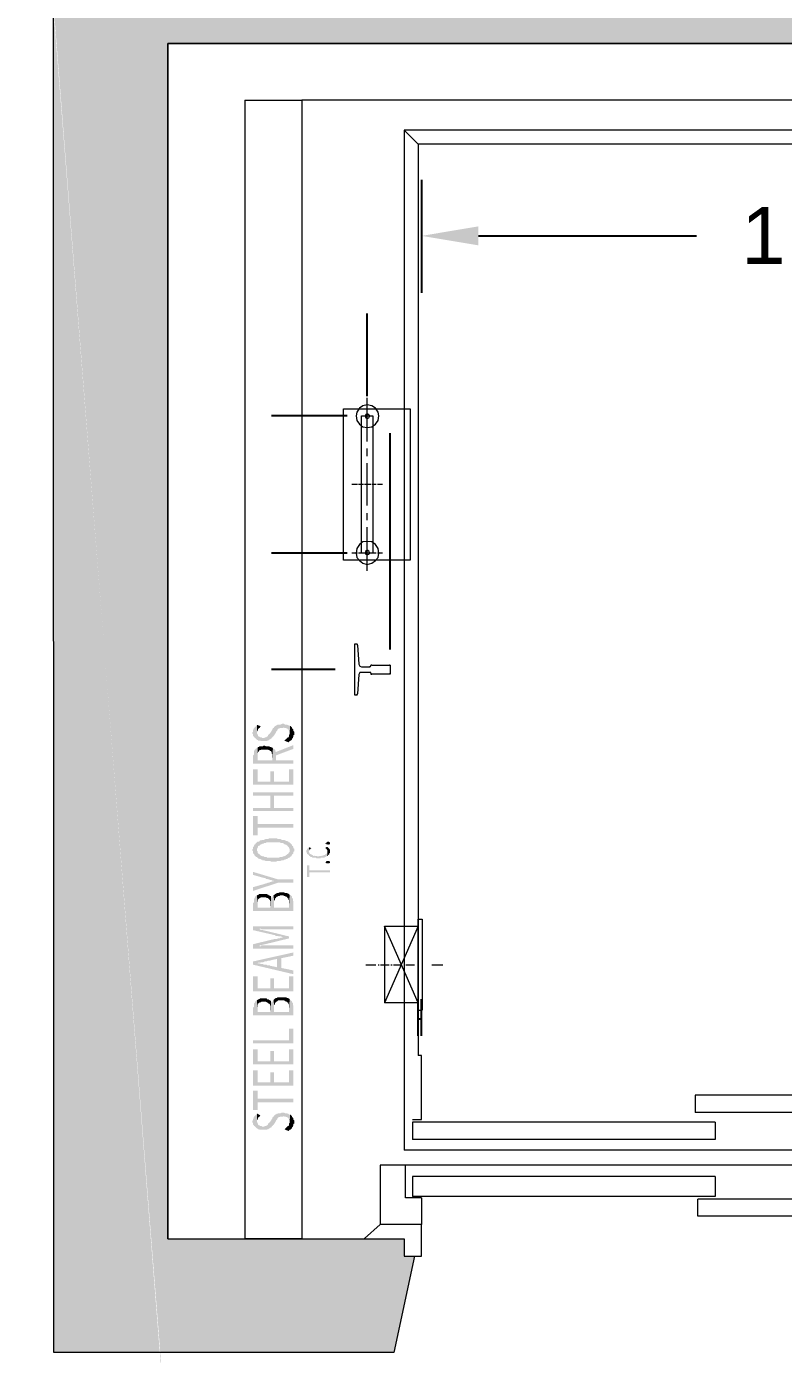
# Model space of a CAD drawing. Header units: metres. Extents: x -598 to 357, y -242 to 574.
# Drawn here: x -295.537 to -294.208, y 293.725 to 296.058 of the extents above; entities that cross this region are included whole.
import ezdxf

# ---------------------------------------------------------------- set-up
doc = ezdxf.new("R2010")
doc.units = ezdxf.units.M
doc.header["$PDMODE"] = 3
doc.layers.add('Muro Mamspoteria', color=5, linetype='Continuous', lineweight=9)
doc.layers.add('xref_Nivel TIPICO$0$H-hatch mamposteria', color=8, linetype='Continuous')
doc.layers.add('ZXREF_ELEVADORES$0$E-Elevador', color=1, linetype='Continuous')
doc.styles.add('ZXREF_ELEVADORES$0$Standard', font='arial.ttf')
doc.dimstyles.new('ZXREF_ELEVADORES$0$Standard', dxfattribs={"dimtxt": 0.1, "dimasz": 0.1, "dimexe": 0.1, "dimexo": 0.0625, "dimgap": 0.09, "dimtad": 0, "dimtih": 1, "dimtoh": 1, "dimdec": 4, "dimzin": 0, "dimdsep": 46, "dimtxsty": 'ZXREF_ELEVADORES$0$Standard', "dimcen": 0.09, "dimclrd": 1, "dimclre": 1, "dimclrt": 1, "dimadec": 0, "dimazin": 0, "dimtfac": 1, "dimtdec": 4, "dimtofl": 0, "dimtmove": 0, "dimatfit": 3, "dimfxl": 1, "dimtolj": 1, "dimtzin": 0, "dimarcsym": 0})

# ---------------------------------------------------------------- blocks, each defined once
blk = doc.blocks.new('*D248')
at = {"layer": 'Defpoints', "color": 0, "transparency": 16777216}
for p in [(-182.3902, 289.0905), (-180.9949, 289.0905), (-182.3902, 288.9296)]:
    blk.add_point(p, dxfattribs=at)
at = {"layer": 'ZXREF_ELEVADORES$0$E-Elevador', "color": 1, "lineweight": -2, "transparency": 16777216}
for p, q in [((-182.3902, 289.028), (-182.3902, 288.8296)), ((-180.9949, 289.028), (-180.9949, 288.8296)), ((-182.2902, 288.9296), (-181.9075, 288.9296)), ((-181.0949, 288.9296), (-181.4775, 288.9296))]:
    blk.add_line(p, q, dxfattribs=at)
at = {"layer": 'ZXREF_ELEVADORES$0$E-Elevador', "color": 1, "transparency": 16777216}
for points in [[(-182.2902, 288.9463), (-182.2902, 288.913), (-182.3902, 288.9296)], [(-181.0949, 288.9463), (-181.0949, 288.913), (-180.9949, 288.9296)]]:
    blk.add_solid(points, dxfattribs=at)
at = {"layer": 'ZXREF_ELEVADORES$0$E-Elevador', "color": 1, "transparency": 16777216, "insert": (-181.6925, 288.9296), "char_height": 0.1, "attachment_point": 5, "style": 'ZXREF_ELEVADORES$0$Standard'}
blk.add_mtext('\\A1;1.40', dxfattribs=at)
blk = doc.blocks.new('ELEVADOR 01')
at = {"layer": 'ZXREF_ELEVADORES$0$E-Elevador'}
for points in [[(-182.68725, 288.05644), (-182.68725, 288.05513), (-182.68593, 288.05425), (-182.68593, 288.05205), (-182.68593, 288.05073), (-182.68461, 288.04985), (-182.68461, 288.04853), (-182.68373, 288.04853), (-182.68241, 288.04721), (-182.68153, 288.04634), (-182.68021, 288.04502), (-182.67934, 288.04414), (-182.67802, 288.04414), (-182.67714, 288.04282), (-182.67582, 288.04282), (-182.67362, 288.04282), (-182.67142, 288.04194), (-182.67011, 288.04194), (-182.66791, 288.04194), (-182.66703, 288.04194), (-182.66439, 288.04194), (-182.6622, 288.04194), (-182.66132, 288.04282), (-182.66, 288.04282), (-182.65912, 288.04282), (-182.6578, 288.04414), (-182.65648, 288.04502), (-182.65429, 288.04634), (-182.65341, 288.04721), (-182.65341, 288.04765), (-182.65209, 288.04853), (-182.65121, 288.04985), (-182.64989, 288.05073), (-182.6455, 288.05732), (-182.6455, 288.05864), (-182.64418, 288.05996), (-182.6433, 288.06084), (-182.6433, 288.06216), (-182.64198, 288.06304), (-182.6411, 288.06435), (-182.6389, 288.06435), (-182.6389, 288.06523), (-182.63759, 288.06523), (-182.63539, 288.06523), (-182.63319, 288.06523), (-182.63319, 288.06567), (-182.63099, 288.06523), (-182.62968, 288.06523), (-182.62748, 288.06435), (-182.62616, 288.06435), (-182.62528, 288.06304), (-182.62396, 288.06216), (-182.62308, 288.06084), (-182.62308, 288.05996), (-182.62177, 288.05864), (-182.62177, 288.05732), (-182.62177, 288.05644), (-182.62089, 288.06875), (-182.62308, 288.06875), (-182.62396, 288.07007), (-182.62528, 288.07007), (-182.62616, 288.07095), (-182.62836, 288.07095), (-182.62968, 288.07095), (-182.63187, 288.07226), (-182.63407, 288.07226), (-182.63539, 288.07226), (-182.63759, 288.07095), (-182.63978, 288.07095), (-182.6411, 288.07095), (-182.6433, 288.07095), (-182.6433, 288.07007), (-182.64418, 288.07007), (-182.64638, 288.06875), (-182.64769, 288.06787), (-182.64901, 288.06655), (-182.64989, 288.06523), (-182.65121, 288.06435), (-182.65209, 288.06304), (-182.65209, 288.06216), (-182.65648, 288.05513), (-182.65692, 288.05556), (-182.6578, 288.05425), (-182.65912, 288.05293), (-182.66, 288.05205), (-182.66, 288.05073), (-182.66132, 288.04985), (-182.66351, 288.04853), (-182.66439, 288.04853), (-182.66703, 288.04721), (-182.66923, 288.04721), (-182.67011, 288.04721), (-182.67142, 288.04853), (-182.67362, 288.04853), (-182.6745, 288.04985), (-182.67582, 288.04985), (-182.67714, 288.05073), (-182.67714, 288.05205), (-182.67802, 288.05293), (-182.67802, 288.05425), (-182.67934, 288.05513), (-182.67934, 288.05644), (-182.67934, 288.07007), (-182.68021, 288.06875), (-182.68153, 288.06787), (-182.68241, 288.06655), (-182.68373, 288.06523), (-182.68461, 288.06435), (-182.68505, 288.06435), (-182.68461, 288.06304), (-182.68593, 288.06216), (-182.68593, 288.05996), (-182.68593, 288.05864), (-182.68725, 288.05732)], [(-182.67934, 288.07007), (-182.67934, 288.05644), (-182.67934, 288.05864), (-182.67802, 288.05996), (-182.67802, 288.06084), (-182.67714, 288.06216), (-182.67714, 288.06304), (-182.67582, 288.06435), (-182.6745, 288.06523), (-182.67362, 288.06655), (-182.6723, 288.06787), (-182.67802, 288.07007)], [(-182.63099, 288.04282), (-182.62396, 288.03974), (-182.62308, 288.04062), (-182.62177, 288.04194), (-182.62089, 288.04282), (-182.61957, 288.04282), (-182.61825, 288.04414), (-182.61737, 288.04502), (-182.61737, 288.04634), (-182.61605, 288.04721), (-182.61605, 288.04853), (-182.61517, 288.04985), (-182.61517, 288.05073), (-182.61517, 288.05205), (-182.61385, 288.05293), (-182.61385, 288.05425), (-182.61385, 288.05644), (-182.61385, 288.05732), (-182.61385, 288.05864), (-182.61517, 288.05996), (-182.61517, 288.06084), (-182.61517, 288.06216), (-182.61605, 288.06304), (-182.61737, 288.06435), (-182.61737, 288.06523), (-182.61825, 288.06655), (-182.61957, 288.06787), (-182.62089, 288.06875), (-182.62177, 288.05644), (-182.62177, 288.05513), (-182.62177, 288.05425), (-182.62308, 288.05293), (-182.62308, 288.05205), (-182.62308, 288.04985), (-182.62396, 288.04853), (-182.62528, 288.04853), (-182.62616, 288.04721), (-182.62748, 288.04634), (-182.62836, 288.04502), (-182.62968, 288.04414)], [(-182.68593, 288.01689), (-182.68593, 288.00239), (-182.61517, 288.00239), (-182.61517, 288.0081), (-182.6455, 288.0081), (-182.6455, 288.01689), (-182.64638, 288.0226), (-182.64681, 288.0226), (-182.64638, 288.0248), (-182.64769, 288.02612), (-182.64769, 288.027), (-182.64901, 288.02832), (-182.64989, 288.02832), (-182.65121, 288.0292), (-182.65209, 288.0081), (-182.67802, 288.0081), (-182.67802, 288.01601), (-182.67802, 288.03052), (-182.67934, 288.0292), (-182.68021, 288.0292), (-182.68153, 288.02832), (-182.68241, 288.027), (-182.68373, 288.02612), (-182.68373, 288.0248), (-182.68461, 288.02392), (-182.68461, 288.0226), (-182.68461, 288.02173), (-182.68461, 288.01909), (-182.68461, 288.01821)], [(-182.67802, 288.03052), (-182.67802, 288.01601), (-182.67802, 288.02041), (-182.67714, 288.02173), (-182.67714, 288.0226), (-182.67582, 288.02392), (-182.67582, 288.0248), (-182.6745, 288.02612), (-182.6723, 288.02612), (-182.67142, 288.027), (-182.67011, 288.027), (-182.66791, 288.027), (-182.66571, 288.027), (-182.66439, 288.027), (-182.66351, 288.027), (-182.66132, 288.027), (-182.66, 288.027), (-182.6578, 288.02612), (-182.65648, 288.0248), (-182.6556, 288.0248), (-182.65429, 288.02392), (-182.65341, 288.0226), (-182.65341, 288.02173), (-182.65341, 288.02041), (-182.65209, 288.01909), (-182.65209, 288.01821), (-182.65209, 288.01601), (-182.65209, 288.0081), (-182.65121, 288.0292), (-182.65209, 288.03052), (-182.65341, 288.03052), (-182.65429, 288.03183), (-182.65648, 288.03183), (-182.6578, 288.03271), (-182.66, 288.03271), (-182.66132, 288.03271), (-182.66351, 288.03271), (-182.66571, 288.03403), (-182.66703, 288.03403), (-182.66923, 288.03271), (-182.67142, 288.03271), (-182.6723, 288.03271), (-182.6745, 288.03271), (-182.67582, 288.03183), (-182.67714, 288.03183)], [(-182.64638, 288.0226), (-182.6455, 288.01689), (-182.61517, 288.02832), (-182.61517, 288.03491)], [(-182.68593, 287.99228), (-182.68593, 287.96547), (-182.61517, 287.96547), (-182.61517, 287.99228), (-182.62308, 287.99228), (-182.62308, 287.97075), (-182.64901, 287.97075), (-182.64901, 287.98877), (-182.6556, 287.98877), (-182.6556, 287.97075), (-182.67802, 287.97075), (-182.67802, 287.99228)], [(-182.68593, 287.95185), (-182.68593, 287.94614), (-182.6556, 287.94614), (-182.6556, 287.9246), (-182.64901, 287.94614), (-182.61517, 287.94614), (-182.61517, 287.95185)], [(-182.68593, 287.9246), (-182.68593, 287.91933), (-182.61517, 287.91933), (-182.61517, 287.9246), (-182.64901, 287.9246), (-182.64901, 287.94614), (-182.6556, 287.9246)], [(-182.68593, 287.9101), (-182.68593, 287.87626), (-182.67802, 287.87626), (-182.67802, 287.88989), (-182.61517, 287.88989), (-182.61517, 287.89648), (-182.67802, 287.89648), (-182.67802, 287.9101)], [(-182.67934, 287.86396), (-182.67934, 287.85033), (-182.67934, 287.85297), (-182.67802, 287.85385), (-182.67802, 287.85517), (-182.67714, 287.85605), (-182.67714, 287.85737), (-182.67582, 287.85825), (-182.6745, 287.85825), (-182.67362, 287.85956), (-182.6723, 287.86044), (-182.67142, 287.86044), (-182.66923, 287.86176), (-182.66791, 287.86176), (-182.66571, 287.86308), (-182.66351, 287.86308), (-182.6622, 287.86396), (-182.66, 287.86396), (-182.65912, 287.86396), (-182.65648, 287.86396), (-182.65429, 287.86396), (-182.65209, 287.86396), (-182.65121, 287.86396), (-182.64989, 287.86396), (-182.64769, 287.86396), (-182.64638, 287.86396), (-182.64418, 287.86396), (-182.64198, 287.86396), (-182.6411, 287.86396), (-182.6389, 287.86396), (-182.63759, 287.86308), (-182.63539, 287.86308), (-182.63407, 287.86308), (-182.63187, 287.86176), (-182.63099, 287.86044), (-182.62968, 287.86044), (-182.62748, 287.85956), (-182.62616, 287.85825), (-182.62528, 287.85825), (-182.62528, 287.85737), (-182.62396, 287.85605), (-182.62308, 287.85517), (-182.62308, 287.85385), (-182.62177, 287.85297), (-182.62177, 287.85165), (-182.62177, 287.85033), (-182.62177, 287.86396), (-182.62308, 287.86396), (-182.62396, 287.86528), (-182.62616, 287.86616), (-182.62748, 287.86616), (-182.62968, 287.86747), (-182.63099, 287.86835), (-182.63187, 287.86835), (-182.63407, 287.86835), (-182.63539, 287.86835), (-182.63759, 287.86967), (-182.6389, 287.86967), (-182.6411, 287.86967), (-182.64198, 287.86967), (-182.64418, 287.87099), (-182.64638, 287.87099), (-182.64901, 287.87099), (-182.65121, 287.87099), (-182.65209, 287.87099), (-182.65341, 287.87099), (-182.6556, 287.87099), (-182.6578, 287.87099), (-182.66, 287.86967), (-182.66132, 287.86967), (-182.66351, 287.86967), (-182.66439, 287.86967), (-182.66703, 287.86835), (-182.66791, 287.86835), (-182.67011, 287.86835), (-182.67142, 287.86747), (-182.67362, 287.86747), (-182.6745, 287.86616), (-182.67582, 287.86528), (-182.67802, 287.86528)], [(-182.55101, 287.86308), (-182.55101, 287.86044), (-182.55321, 287.86044), (-182.55453, 287.85956), (-182.55541, 287.86044), (-182.55672, 287.86044), (-182.5576, 287.86044), (-182.5576, 287.86176), (-182.55892, 287.86176), (-182.55892, 287.86308), (-182.5576, 287.86308), (-182.5576, 287.86396), (-182.55672, 287.86396), (-182.55541, 287.86528), (-182.55453, 287.86528), (-182.55321, 287.86528), (-182.55189, 287.86396), (-182.55233, 287.86396), (-182.55101, 287.86396)], [(-182.68725, 287.85033), (-182.68725, 287.84946), (-182.68593, 287.84814), (-182.68593, 287.84506), (-182.68461, 287.84374), (-182.68373, 287.84286), (-182.68373, 287.84155), (-182.68241, 287.84023), (-182.68153, 287.83935), (-182.68021, 287.83803), (-182.67934, 287.83803), (-182.67802, 287.83715), (-182.67714, 287.83583), (-182.6745, 287.83495), (-182.67362, 287.83495), (-182.67142, 287.83364), (-182.67011, 287.83364), (-182.66923, 287.83232), (-182.66791, 287.83232), (-182.66571, 287.83232), (-182.66439, 287.83144), (-182.6622, 287.83144), (-182.66, 287.83144), (-182.65912, 287.83144), (-182.65648, 287.83144), (-182.65429, 287.83012), (-182.65209, 287.83012), (-182.65121, 287.83012), (-182.64989, 287.83012), (-182.64769, 287.83012), (-182.6455, 287.83012), (-182.6433, 287.83144), (-182.6411, 287.83144), (-182.63978, 287.83144), (-182.63759, 287.83144), (-182.63627, 287.83232), (-182.63407, 287.83232), (-182.63319, 287.83232), (-182.63099, 287.83364), (-182.62968, 287.83364), (-182.62748, 287.83495), (-182.62616, 287.83495), (-182.62528, 287.83583), (-182.62308, 287.83715), (-182.62177, 287.83715), (-182.62089, 287.83803), (-182.61957, 287.83935), (-182.61825, 287.84023), (-182.61825, 287.84155), (-182.61737, 287.84286), (-182.61605, 287.84374), (-182.61517, 287.84506), (-182.61517, 287.84594), (-182.61517, 287.84726), (-182.61385, 287.84814), (-182.61385, 287.84946), (-182.61385, 287.85033), (-182.61385, 287.85165), (-182.61385, 287.85297), (-182.61517, 287.85385), (-182.61517, 287.85517), (-182.61517, 287.85605), (-182.61605, 287.85737), (-182.61737, 287.85825), (-182.61737, 287.85956), (-182.61825, 287.86044), (-182.61957, 287.86176), (-182.62089, 287.86308), (-182.62177, 287.86396), (-182.62177, 287.85033), (-182.62177, 287.85077), (-182.62177, 287.84946), (-182.62177, 287.84726), (-182.62308, 287.84594), (-182.62396, 287.84506), (-182.62396, 287.84374), (-182.62528, 287.84374), (-182.62616, 287.84286), (-182.62748, 287.84155), (-182.62836, 287.84155), (-182.62968, 287.84023), (-182.63187, 287.83935), (-182.63319, 287.83935), (-182.63539, 287.83803), (-182.63759, 287.83803), (-182.6389, 287.83803), (-182.6411, 287.83715), (-182.6433, 287.83715), (-182.64418, 287.83715), (-182.64638, 287.83715), (-182.64901, 287.83715), (-182.65121, 287.83715), (-182.65341, 287.83715), (-182.6556, 287.83715), (-182.65648, 287.83715), (-182.65912, 287.83715), (-182.66132, 287.83715), (-182.6622, 287.83803), (-182.66439, 287.83803), (-182.66571, 287.83803), (-182.66703, 287.83935), (-182.66923, 287.83935), (-182.67011, 287.84023), (-182.67142, 287.84023), (-182.67362, 287.84155), (-182.6745, 287.84286), (-182.67582, 287.84374), (-182.67714, 287.84506), (-182.67802, 287.84594), (-182.67802, 287.84726), (-182.67802, 287.84814), (-182.67934, 287.84946), (-182.67934, 287.85033), (-182.67934, 287.86396), (-182.68021, 287.86308), (-182.68153, 287.86176), (-182.68241, 287.86044), (-182.68285, 287.86088), (-182.68373, 287.85956), (-182.68461, 287.85825), (-182.68461, 287.85737), (-182.68593, 287.85605), (-182.68593, 287.85517), (-182.68593, 287.85297), (-182.68725, 287.85165)], [(-182.59276, 287.84814), (-182.59276, 287.84726), (-182.59144, 287.84594), (-182.59144, 287.84374), (-182.59012, 287.84374), (-182.59012, 287.84286), (-182.58924, 287.84286), (-182.58924, 287.84155), (-182.58793, 287.84155), (-182.58793, 287.84023), (-182.58705, 287.84023), (-182.58573, 287.83935), (-182.58485, 287.83803), (-182.58353, 287.83803), (-182.58265, 287.83803), (-182.58133, 287.83715), (-182.58002, 287.83715), (-182.57914, 287.83715), (-182.57782, 287.83715), (-182.57694, 287.83715), (-182.57562, 287.83715), (-182.57474, 287.83583), (-182.57342, 287.83583), (-182.57211, 287.83583), (-182.57123, 287.83583), (-182.56903, 287.83583), (-182.56771, 287.83583), (-182.56683, 287.83715), (-182.56551, 287.83715), (-182.56463, 287.83715), (-182.56332, 287.83715), (-182.562, 287.83715), (-182.56112, 287.83715), (-182.5598, 287.83803), (-182.56024, 287.83803), (-182.55892, 287.83803), (-182.5576, 287.83935), (-182.55672, 287.83935), (-182.55541, 287.84023), (-182.55541, 287.84067), (-182.55541, 287.84814), (-182.55541, 287.84726), (-182.55541, 287.84594), (-182.55672, 287.84506), (-182.55672, 287.84374), (-182.5576, 287.84374), (-182.55892, 287.84286), (-182.5598, 287.84155), (-182.56112, 287.84155), (-182.562, 287.84155), (-182.56332, 287.84023), (-182.56332, 287.84067), (-182.56463, 287.84023), (-182.56463, 287.84067), (-182.56551, 287.84023), (-182.56683, 287.84023), (-182.56771, 287.84023), (-182.56903, 287.84023), (-182.56991, 287.83935), (-182.57123, 287.83935), (-182.57211, 287.83935), (-182.57342, 287.83935), (-182.57474, 287.84023), (-182.57562, 287.84023), (-182.57694, 287.84023), (-182.57782, 287.84023), (-182.57782, 287.84067), (-182.57914, 287.84023), (-182.58002, 287.84023), (-182.58133, 287.84155), (-182.58265, 287.84155), (-182.58353, 287.84286), (-182.58485, 287.84286), (-182.58485, 287.84374), (-182.58573, 287.84374), (-182.58705, 287.84506), (-182.58705, 287.84594), (-182.58793, 287.84726), (-182.58837, 287.84726), (-182.58793, 287.84814), (-182.58793, 287.85517), (-182.58924, 287.85385), (-182.59012, 287.85297), (-182.59056, 287.85297), (-182.59144, 287.85165), (-182.59144, 287.85033), (-182.59144, 287.85077), (-182.59276, 287.84946)], [(-182.58793, 287.85517), (-182.58793, 287.84814), (-182.58793, 287.84946), (-182.58705, 287.85033), (-182.58705, 287.85077), (-182.58705, 287.85165), (-182.58573, 287.85165), (-182.58573, 287.85297), (-182.58485, 287.85297), (-182.58353, 287.85385), (-182.58705, 287.85517)], [(-182.5598, 287.85385), (-182.55892, 287.85385), (-182.5576, 287.85297), (-182.55672, 287.85165), (-182.55541, 287.85033), (-182.55541, 287.85077), (-182.55541, 287.84946), (-182.55541, 287.84814), (-182.55541, 287.84023), (-182.55453, 287.84023), (-182.55453, 287.84155), (-182.55321, 287.84155), (-182.55321, 287.84286), (-182.55189, 287.84286), (-182.55189, 287.84374), (-182.55189, 287.84506), (-182.55101, 287.84506), (-182.55101, 287.84594), (-182.55101, 287.84726), (-182.55101, 287.84814), (-182.55101, 287.84858), (-182.55101, 287.84946), (-182.55101, 287.85033), (-182.55101, 287.85165), (-182.55189, 287.85165), (-182.55189, 287.85297), (-182.55233, 287.85297), (-182.55321, 287.85385), (-182.55453, 287.85517), (-182.55541, 287.85605), (-182.55672, 287.85605)], [(-182.59144, 287.82353), (-182.59144, 287.80331), (-182.58705, 287.80331), (-182.58705, 287.81122), (-182.55101, 287.81122), (-182.55101, 287.81474), (-182.58705, 287.81474), (-182.58705, 287.82353)], [(-182.55101, 287.82924), (-182.55101, 287.82792), (-182.55189, 287.82792), (-182.55189, 287.82704), (-182.55321, 287.82704), (-182.55453, 287.82704), (-182.55541, 287.82704), (-182.55672, 287.82704), (-182.5576, 287.82792), (-182.55892, 287.82924), (-182.5576, 287.83012), (-182.5576, 287.83056), (-182.5576, 287.83144), (-182.55672, 287.83144), (-182.55541, 287.83144), (-182.55453, 287.83144), (-182.55321, 287.83144), (-182.55189, 287.83144), (-182.55233, 287.83144), (-182.55101, 287.83012)], [(-182.68593, 287.8121), (-182.68593, 287.80683), (-182.66571, 287.80112), (-182.66439, 287.80112), (-182.66351, 287.7998), (-182.66132, 287.7998), (-182.66, 287.79892), (-182.6578, 287.79892), (-182.65648, 287.7976), (-182.6556, 287.7976), (-182.65341, 287.7976), (-182.65209, 287.79672), (-182.64989, 287.79672), (-182.64989, 287.7954), (-182.64198, 287.7932), (-182.61517, 287.7932), (-182.61517, 287.79892), (-182.64198, 287.79892)], [(-182.68593, 287.78529), (-182.68593, 287.7787), (-182.64198, 287.7932), (-182.64989, 287.7954), (-182.65121, 287.7954), (-182.65341, 287.7954), (-182.65429, 287.79408), (-182.65648, 287.79408), (-182.6578, 287.7932), (-182.65912, 287.7932), (-182.66, 287.7932), (-182.6622, 287.79189), (-182.66351, 287.79189), (-182.66571, 287.79101)], [(-182.68593, 287.75717), (-182.68593, 287.74355), (-182.61517, 287.74355), (-182.61517, 287.76068), (-182.61605, 287.76156), (-182.61605, 287.76288), (-182.61605, 287.76376), (-182.61605, 287.76508), (-182.61737, 287.76596), (-182.61737, 287.76728), (-182.61737, 287.76859), (-182.61825, 287.76947), (-182.61957, 287.77079), (-182.62089, 287.77167), (-182.62177, 287.77167), (-182.62308, 287.74926), (-182.64901, 287.74926), (-182.64901, 287.75717), (-182.64989, 287.77167), (-182.65121, 287.77079), (-182.65121, 287.76947), (-182.65209, 287.76859), (-182.65209, 287.76596), (-182.65341, 287.76596), (-182.65341, 287.76728), (-182.65429, 287.76859), (-182.65429, 287.76947), (-182.6556, 287.74926), (-182.67802, 287.74926), (-182.67802, 287.75717), (-182.67934, 287.77079), (-182.68021, 287.77079), (-182.68153, 287.76947), (-182.68241, 287.76859), (-182.68241, 287.76728), (-182.68373, 287.76596), (-182.68373, 287.76508), (-182.68461, 287.76376), (-182.68461, 287.76288), (-182.68461, 287.76156), (-182.68461, 287.76068), (-182.68461, 287.75849)], [(-182.67934, 287.77079), (-182.67802, 287.75717), (-182.67802, 287.76156), (-182.67714, 287.76288), (-182.67714, 287.76376), (-182.67582, 287.76508), (-182.6745, 287.76596), (-182.6723, 287.76728), (-182.67142, 287.76728), (-182.66923, 287.76728), (-182.66703, 287.76728), (-182.66439, 287.76728), (-182.66351, 287.76728), (-182.66132, 287.76596), (-182.66, 287.76596), (-182.65912, 287.76508), (-182.6578, 287.76376), (-182.65648, 287.76288), (-182.65648, 287.76156), (-182.6556, 287.76068), (-182.6556, 287.75937), (-182.6556, 287.75849), (-182.6556, 287.75585), (-182.6556, 287.74926), (-182.65429, 287.76947), (-182.6556, 287.76947), (-182.6578, 287.77079), (-182.65912, 287.77167), (-182.66132, 287.77299), (-182.6622, 287.77299), (-182.66439, 287.77299), (-182.66703, 287.77299), (-182.66791, 287.77299), (-182.67011, 287.77299), (-182.67142, 287.77299), (-182.67362, 287.77299), (-182.67582, 287.77299), (-182.67714, 287.77167), (-182.67802, 287.77167)], [(-182.64989, 287.77167), (-182.64901, 287.75717), (-182.64901, 287.76156), (-182.64769, 287.76288), (-182.64769, 287.76376), (-182.64769, 287.76508), (-182.64638, 287.76596), (-182.6455, 287.76728), (-182.64418, 287.76859), (-182.6433, 287.76859), (-182.64198, 287.76947), (-182.63978, 287.76947), (-182.6389, 287.77079), (-182.63627, 287.77079), (-182.63539, 287.77079), (-182.63319, 287.77079), (-182.63099, 287.76947), (-182.62968, 287.76947), (-182.62836, 287.76859), (-182.62748, 287.76859), (-182.62616, 287.76728), (-182.62528, 287.76596), (-182.62396, 287.76508), (-182.62396, 287.76376), (-182.62308, 287.76288), (-182.62308, 287.76156), (-182.62308, 287.76068), (-182.62308, 287.75937), (-182.62308, 287.75717), (-182.62308, 287.74926), (-182.62177, 287.77167), (-182.62308, 287.77299), (-182.62396, 287.77387), (-182.62528, 287.77387), (-182.62616, 287.77519), (-182.62836, 287.77519), (-182.62968, 287.77519), (-182.63187, 287.77607), (-182.63407, 287.77607), (-182.63627, 287.77607), (-182.63759, 287.77607), (-182.63978, 287.77607), (-182.6411, 287.77519), (-182.6433, 287.77519), (-182.64418, 287.77519), (-182.6455, 287.77387), (-182.64769, 287.77299), (-182.64901, 287.77167)], [(-182.68593, 287.71674), (-182.68593, 287.70971), (-182.64769, 287.70092), (-182.64638, 287.6996), (-182.64418, 287.6996), (-182.64198, 287.6996), (-182.6411, 287.69872), (-182.6389, 287.69872), (-182.63627, 287.69872), (-182.63539, 287.6974), (-182.63319, 287.6974), (-182.62308, 287.6952), (-182.62308, 287.69872), (-182.65912, 287.70751), (-182.6745, 287.71102), (-182.6745, 287.71234)], [(-182.68593, 287.71674), (-182.6745, 287.71234), (-182.6723, 287.71234), (-182.67011, 287.71102), (-182.66791, 287.71102), (-182.66703, 287.71102), (-182.66439, 287.71102), (-182.66351, 287.71102), (-182.66132, 287.71102), (-182.65912, 287.71102), (-182.6578, 287.71102), (-182.6556, 287.71102), (-182.65429, 287.71102), (-182.61517, 287.71102), (-182.61517, 287.71674)], [(-182.68593, 287.6851), (-182.6745, 287.6829), (-182.65912, 287.68641), (-182.62308, 287.6952), (-182.63319, 287.6974), (-182.63319, 287.69652), (-182.63539, 287.69652), (-182.63759, 287.69652), (-182.6389, 287.6952), (-182.6411, 287.6952), (-182.64198, 287.6952), (-182.64418, 287.69433), (-182.64638, 287.69433), (-182.64769, 287.69433)], [(-182.68593, 287.6851), (-182.68593, 287.67719), (-182.61517, 287.67719), (-182.61517, 287.6829), (-182.65429, 287.6829), (-182.65473, 287.6829), (-182.65648, 287.6829), (-182.65912, 287.6829), (-182.66, 287.6829), (-182.6622, 287.6829), (-182.66439, 287.6829), (-182.66571, 287.6829), (-182.66703, 287.6829), (-182.66923, 287.6829), (-182.67142, 287.6829), (-182.6723, 287.68158), (-182.6745, 287.68158), (-182.6745, 287.6829)], [(-182.68593, 287.65477), (-182.67802, 287.65126), (-182.67714, 287.65258), (-182.67362, 287.65258), (-182.67142, 287.65346), (-182.67011, 287.65346), (-182.66791, 287.65346), (-182.66571, 287.65477), (-182.66351, 287.65477), (-182.6622, 287.65477), (-182.66, 287.65609), (-182.6578, 287.65609), (-182.65648, 287.65609), (-182.65429, 287.65697), (-182.64418, 287.65917), (-182.64418, 287.64467), (-182.63627, 287.66049), (-182.61517, 287.66488), (-182.61517, 287.67059)], [(-182.68593, 287.65477), (-182.68593, 287.64906), (-182.61517, 287.63236), (-182.61517, 287.63895), (-182.63627, 287.64335), (-182.63627, 287.66049), (-182.64418, 287.64467), (-182.65429, 287.64686), (-182.6556, 287.64686), (-182.65648, 287.64818), (-182.65912, 287.64818), (-182.66132, 287.64818), (-182.6622, 287.64906), (-182.66439, 287.64906), (-182.66571, 287.64906), (-182.66703, 287.64906), (-182.66923, 287.65038), (-182.67142, 287.65038), (-182.6723, 287.65038), (-182.6745, 287.65126), (-182.67582, 287.65126), (-182.67802, 287.65126), (-182.67802, 287.6517)], [(-182.68593, 287.62885), (-182.68593, 287.60204), (-182.61517, 287.60204), (-182.61517, 287.62885), (-182.62308, 287.62885), (-182.62308, 287.60731), (-182.64901, 287.60731), (-182.64901, 287.62533), (-182.6556, 287.62533), (-182.6556, 287.60731), (-182.67802, 287.60731), (-182.67802, 287.62885)], [(-182.68593, 287.57391), (-182.68593, 287.56029), (-182.61517, 287.56029), (-182.61517, 287.57699), (-182.61605, 287.57831), (-182.61605, 287.57919), (-182.61605, 287.5805), (-182.61605, 287.58182), (-182.61737, 287.5827), (-182.61737, 287.58402), (-182.61825, 287.5849), (-182.61957, 287.58622), (-182.62089, 287.5871), (-182.62177, 287.58841), (-182.62308, 287.566), (-182.64901, 287.566), (-182.64901, 287.57391), (-182.64989, 287.5871), (-182.65121, 287.58622), (-182.65121, 287.5849), (-182.65209, 287.58402), (-182.65209, 287.5827), (-182.65341, 287.5827), (-182.65429, 287.58402), (-182.65429, 287.5849), (-182.6556, 287.566), (-182.67802, 287.566), (-182.67802, 287.57259), (-182.67934, 287.5871), (-182.68021, 287.58622), (-182.68153, 287.5849), (-182.68241, 287.58402), (-182.68241, 287.5827), (-182.68373, 287.58182), (-182.68461, 287.5805), (-182.68461, 287.57919), (-182.68461, 287.57699), (-182.68461, 287.57611), (-182.68461, 287.57479)], [(-182.67934, 287.5871), (-182.67802, 287.57259), (-182.67802, 287.57831), (-182.67714, 287.57919), (-182.67714, 287.5805), (-182.67582, 287.58182), (-182.6745, 287.5827), (-182.6723, 287.5827), (-182.67142, 287.58402), (-182.66923, 287.58402), (-182.66703, 287.58402), (-182.66439, 287.58402), (-182.66351, 287.58402), (-182.66132, 287.5827), (-182.66, 287.58182), (-182.65912, 287.58182), (-182.65912, 287.5805), (-182.6578, 287.5805), (-182.65648, 287.57919), (-182.65648, 287.57831), (-182.6556, 287.57699), (-182.6556, 287.57611), (-182.6556, 287.57391), (-182.6556, 287.57259), (-182.6556, 287.566), (-182.65429, 287.5849), (-182.6556, 287.58622), (-182.6578, 287.5871), (-182.65912, 287.58841), (-182.66132, 287.58841), (-182.6622, 287.58973), (-182.66439, 287.58973), (-182.66703, 287.58973), (-182.66791, 287.58973), (-182.67011, 287.58973), (-182.67142, 287.58973), (-182.67362, 287.58973), (-182.67582, 287.58841), (-182.67714, 287.58841), (-182.67802, 287.5871)], [(-182.64989, 287.5871), (-182.64901, 287.57391), (-182.64901, 287.57831), (-182.64769, 287.57919), (-182.64769, 287.5805), (-182.64769, 287.58182), (-182.64638, 287.5827), (-182.6455, 287.5827), (-182.6455, 287.58402), (-182.64418, 287.58402), (-182.6433, 287.5849), (-182.64198, 287.58622), (-182.63978, 287.58622), (-182.6389, 287.58622), (-182.63627, 287.58622), (-182.63539, 287.58622), (-182.63319, 287.58622), (-182.63099, 287.58622), (-182.62968, 287.5849), (-182.62836, 287.5849), (-182.62748, 287.58402), (-182.62616, 287.5827), (-182.62528, 287.5827), (-182.62396, 287.58182), (-182.62396, 287.5805), (-182.62308, 287.57919), (-182.62308, 287.57831), (-182.62308, 287.57699), (-182.62308, 287.57479), (-182.62308, 287.57391), (-182.62308, 287.566), (-182.62177, 287.58841), (-182.62308, 287.58973), (-182.62396, 287.58973), (-182.62528, 287.59061), (-182.62616, 287.59061), (-182.62836, 287.59193), (-182.62968, 287.59193), (-182.63187, 287.59193), (-182.63407, 287.59193), (-182.63627, 287.59193), (-182.63759, 287.59193), (-182.63978, 287.59193), (-182.6411, 287.59193), (-182.6433, 287.59193), (-182.64418, 287.59061), (-182.6455, 287.59061), (-182.64769, 287.58973), (-182.64901, 287.58841)], [(-182.68593, 287.51634), (-182.68593, 287.51063), (-182.61517, 287.51063), (-182.61517, 287.53656), (-182.62308, 287.53656), (-182.62308, 287.51634)], [(-182.68593, 287.50052), (-182.68593, 287.47371), (-182.61517, 287.47371), (-182.61517, 287.50052), (-182.62308, 287.50052), (-182.62308, 287.47943), (-182.64901, 287.47943), (-182.64901, 287.49745), (-182.6556, 287.49745), (-182.6556, 287.47943), (-182.67802, 287.47943), (-182.67802, 287.50052)], [(-182.68593, 287.46361), (-182.68593, 287.43636), (-182.61517, 287.43636), (-182.61517, 287.46361), (-182.62308, 287.46361), (-182.62308, 287.44207), (-182.64901, 287.44207), (-182.64901, 287.46009), (-182.6556, 287.46009), (-182.6556, 287.44207), (-182.67802, 287.44207), (-182.67802, 287.46361)], [(-182.68593, 287.42757), (-182.68593, 287.39373), (-182.67802, 287.39373), (-182.67802, 287.40736), (-182.61517, 287.40736), (-182.61517, 287.41395), (-182.67802, 287.41395), (-182.67802, 287.42757)], [(-182.68725, 287.37352), (-182.68725, 287.3722), (-182.68593, 287.37), (-182.68593, 287.36912), (-182.68593, 287.3678), (-182.68461, 287.36692), (-182.68461, 287.36561), (-182.68373, 287.36561), (-182.68241, 287.36473), (-182.68153, 287.36341), (-182.68021, 287.36209), (-182.67934, 287.36121), (-182.67802, 287.36121), (-182.67714, 287.35989), (-182.67582, 287.35989), (-182.67362, 287.35901), (-182.67142, 287.35901), (-182.67011, 287.35901), (-182.66791, 287.35901), (-182.66703, 287.35901), (-182.66439, 287.35901), (-182.6622, 287.35901), (-182.66132, 287.35989), (-182.66, 287.35989), (-182.65912, 287.35989), (-182.6578, 287.36121), (-182.65648, 287.36209), (-182.65429, 287.36341), (-182.65341, 287.36341), (-182.65341, 287.36473), (-182.65209, 287.36561), (-182.65121, 287.36692), (-182.64989, 287.3678), (-182.6455, 287.37484), (-182.6455, 287.37571), (-182.64418, 287.37703), (-182.6433, 287.37791), (-182.6433, 287.37923), (-182.64198, 287.38011), (-182.6411, 287.38143), (-182.6389, 287.38143), (-182.63759, 287.38231), (-182.63539, 287.38231), (-182.63319, 287.38231), (-182.63319, 287.38275), (-182.63099, 287.38231), (-182.62968, 287.38231), (-182.62748, 287.38143), (-182.62616, 287.38143), (-182.62528, 287.38011), (-182.62528, 287.38055), (-182.62396, 287.37923), (-182.62308, 287.37791), (-182.62308, 287.37703), (-182.62177, 287.37571), (-182.62177, 287.37484), (-182.62177, 287.37352), (-182.62089, 287.38582), (-182.62308, 287.38582), (-182.62396, 287.38714), (-182.62528, 287.38714), (-182.62616, 287.38802), (-182.62836, 287.38802), (-182.62968, 287.38802), (-182.63187, 287.38934), (-182.63407, 287.38934), (-182.63539, 287.38934), (-182.63759, 287.38802), (-182.63978, 287.38802), (-182.6411, 287.38802), (-182.6433, 287.38714), (-182.64418, 287.38714), (-182.64638, 287.38582), (-182.64769, 287.38494), (-182.64901, 287.38362), (-182.64989, 287.38231), (-182.65121, 287.38143), (-182.65209, 287.38011), (-182.65209, 287.37923), (-182.65648, 287.3722), (-182.65692, 287.37264), (-182.6578, 287.37132), (-182.65912, 287.37), (-182.66, 287.36912), (-182.66, 287.3678), (-182.66132, 287.36692), (-182.66351, 287.36561), (-182.66439, 287.36561), (-182.66703, 287.36473), (-182.66923, 287.36473), (-182.67011, 287.36473), (-182.67142, 287.36561), (-182.67362, 287.36561), (-182.6745, 287.36692), (-182.67582, 287.36692), (-182.67714, 287.3678), (-182.67714, 287.36912), (-182.67802, 287.37), (-182.67802, 287.37132), (-182.67934, 287.3722), (-182.67934, 287.37352), (-182.67934, 287.38714), (-182.68021, 287.38582), (-182.68153, 287.38494), (-182.68241, 287.38362), (-182.68373, 287.38231), (-182.68461, 287.38143), (-182.68505, 287.38143), (-182.68461, 287.38011), (-182.68593, 287.37791), (-182.68593, 287.37703), (-182.68593, 287.37571), (-182.68725, 287.37484)], [(-182.67934, 287.38714), (-182.67934, 287.37352), (-182.67934, 287.37571), (-182.67802, 287.37703), (-182.67802, 287.37791), (-182.67714, 287.37923), (-182.67714, 287.38011), (-182.67582, 287.38143), (-182.6745, 287.38231), (-182.67362, 287.38362), (-182.6723, 287.38362), (-182.67802, 287.38714)], [(-182.63099, 287.35989), (-182.62396, 287.35682), (-182.62308, 287.3577), (-182.62177, 287.35901), (-182.62089, 287.35901), (-182.61957, 287.35989), (-182.61825, 287.36121), (-182.61737, 287.36209), (-182.61737, 287.36341), (-182.61605, 287.36473), (-182.61605, 287.36561), (-182.61517, 287.36692), (-182.61517, 287.3678), (-182.61517, 287.36912), (-182.61385, 287.37), (-182.61385, 287.37132), (-182.61385, 287.3722), (-182.61385, 287.37484), (-182.61385, 287.37571), (-182.61517, 287.37703), (-182.61517, 287.37791), (-182.61517, 287.37923), (-182.61605, 287.38011), (-182.61737, 287.38143), (-182.61737, 287.38231), (-182.61825, 287.38362), (-182.61957, 287.38494), (-182.62089, 287.38582), (-182.62177, 287.37352), (-182.62177, 287.3722), (-182.62177, 287.37132), (-182.62308, 287.37), (-182.62308, 287.3678), (-182.62308, 287.36692), (-182.62396, 287.36561), (-182.62528, 287.36561), (-182.62616, 287.36473), (-182.62748, 287.36341), (-182.62836, 287.36209), (-182.62968, 287.36121)]]:
    blk.add_hatch(color=256, dxfattribs=at).paths.add_polyline_path(points)
at = {"layer": 'ZXREF_ELEVADORES$0$E-Elevador', "color": 8, "linetype": 'Continuous', "lineweight": 20}
blk.add_lwpolyline([(-182.83574, 287.16745), (-182.83574, 289.26745), (-180.43314, 289.26745), (-180.43314, 287.16745)], dxfattribs=at)
at = {"layer": 'ZXREF_ELEVADORES$0$E-Elevador', "linetype": 'Continuous', "lineweight": 5}
for points in [[(-182.70043, 289.16785), (-182.70043, 287.16785), (-182.70043, 287.16785)], [(-182.60023, 289.16785), (-182.60023, 287.16785), (-182.60023, 287.16785)], [(-182.48553, 288.56842), (-182.48553, 288.64489), (-182.48553, 288.64489)], [(-182.48553, 288.54249), (-182.48553, 288.55611)], [(-182.48553, 288.45592), (-182.48553, 288.53019)], [(-182.50355, 288.49283), (-182.51278, 288.49283), (-182.51278, 288.49283)], [(-182.50135, 288.49283), (-182.50267, 288.49283)], [(-182.49256, 288.49283), (-182.50047, 288.49283)], [(-182.49037, 288.49283), (-182.49124, 288.49283)], [(-182.48114, 288.49283), (-182.48905, 288.49283)], [(-182.47894, 288.49283), (-182.48026, 288.49283)], [(-182.47015, 288.49283), (-182.47762, 288.49283)], [(-182.46751, 288.49283), (-182.46883, 288.49283)], [(-182.45872, 288.49283), (-182.46663, 288.49283)], [(-182.48553, 288.42999), (-182.48553, 288.44229)], [(-182.48553, 288.34122), (-182.48553, 288.41768)], [(-182.50355, 288.37242), (-182.51278, 288.37242), (-182.51278, 288.37242)], [(-182.50135, 288.37242), (-182.50267, 288.37242)], [(-182.49256, 288.37242), (-182.50047, 288.37242)], [(-182.49037, 288.37242), (-182.49124, 288.37242)], [(-182.48114, 288.37242), (-182.48905, 288.37242)], [(-182.47894, 288.37242), (-182.48026, 288.37242)], [(-182.47015, 288.37242), (-182.47762, 288.37242)], [(-182.46751, 288.37242), (-182.46883, 288.37242)], [(-182.45872, 288.37242), (-182.46663, 288.37242)], [(-182.39588, 287.72904), (-182.38885, 287.72904), (-182.38885, 287.56908)], [(-182.39588, 287.56908), (-182.39588, 287.72904), (-182.39588, 287.72904)], [(-182.45521, 287.71674), (-182.39588, 287.71674)], [(-182.39588, 287.71674), (-182.45521, 287.58182), (-182.45521, 287.58182)], [(-182.39588, 287.58182), (-182.45521, 287.71674), (-182.45521, 287.58182)], [(-182.48773, 287.64906), (-182.47015, 287.64906)], [(-182.46663, 287.64906), (-182.46444, 287.64906)], [(-182.46224, 287.64906), (-182.4473, 287.64906)], [(-182.44422, 287.64906), (-182.44202, 287.64906)], [(-182.43939, 287.64906), (-182.42489, 287.64906)], [(-182.42137, 287.64906), (-182.41917, 287.64906)], [(-182.41698, 287.64906), (-182.40247, 287.64906)], [(-182.37215, 287.64906), (-182.35281, 287.64906), (-182.35281, 287.64906)], [(-182.39588, 287.58182), (-182.45521, 287.58182)], [(-182.39588, 287.56908), (-182.38885, 287.56908)]]:
    blk.add_lwpolyline(points, dxfattribs=at)
at = {"layer": 'ZXREF_ELEVADORES$0$E-Elevador', "linetype": 'Continuous', "lineweight": 20}
for points in [[(-182.70043, 289.16785), (-182.60023, 289.16785)], [(-181.28975, 287.16785), (-180.60023, 287.16785), (-180.60023, 289.16785), (-182.60023, 289.16785)], [(-182.42049, 289.11511), (-182.39588, 289.0905), (-182.39588, 287.48954)], [(-182.42049, 289.11511), (-182.42049, 287.32298), (-182.42049, 287.32298)], [(-180.97026, 289.11511), (-182.42049, 289.11511)], [(-180.99487, 289.0905), (-182.39588, 289.0905)], [(-182.50355, 288.1228), (-182.50707, 288.1228), (-182.50707, 288.21289), (-182.50355, 288.21289)], [(-182.50267, 288.2107), (-182.50267, 288.21157), (-182.50355, 288.21289)], [(-182.50267, 288.2107), (-182.50047, 288.17686), (-182.49828, 288.17334), (-182.49564, 288.17246), (-182.48026, 288.17246), (-182.48026, 288.17334), (-182.47894, 288.17334), (-182.47894, 288.17466)], [(-182.47762, 288.17554), (-182.47894, 288.17554), (-182.47894, 288.17466)], [(-182.47762, 288.17554), (-182.44642, 288.17554), (-182.44642, 288.17554)], [(-182.4451, 288.17554), (-182.44642, 288.17554), (-182.44642, 288.17554)], [(-182.4451, 288.17554), (-182.4451, 288.15972), (-182.44642, 288.15972)], [(-182.47894, 288.16104), (-182.47894, 288.16235), (-182.49828, 288.16235), (-182.50047, 288.15884), (-182.50267, 288.125)], [(-182.47894, 288.16104), (-182.47894, 288.15972), (-182.47762, 288.15972)], [(-182.44642, 288.15972), (-182.47762, 288.15972)], [(-182.4451, 288.15972), (-182.4451, 288.16104)], [(-182.50355, 288.1228), (-182.50267, 288.12412), (-182.50267, 288.125)], [(-182.40599, 287.37703), (-182.39017, 287.37703), (-182.39017, 287.48954), (-182.39588, 287.48954)], [(-181.90983, 287.41966), (-181.90983, 287.38934)], [(-181.37545, 287.41966), (-181.90983, 287.41966)], [(-181.37545, 287.38934), (-181.90983, 287.38934)], [(-182.40599, 287.3722), (-182.40599, 287.34188)], [(-181.87468, 287.3722), (-181.87468, 287.34188), (-182.40599, 287.34188)], [(-181.87468, 287.3722), (-182.40599, 287.3722)], [(-180.83974, 287.32298), (-182.42049, 287.32298)], [(-182.46312, 287.29705), (-182.46312, 287.19246)], [(-180.83974, 287.29705), (-182.46312, 287.29705)], [(-182.41829, 287.23948), (-182.41829, 287.29705)], [(-182.40599, 287.27683), (-182.40599, 287.24168)], [(-181.87468, 287.27683), (-181.87468, 287.24168), (-182.40599, 287.24168)], [(-181.87468, 287.27683), (-182.40599, 287.27683), (-182.40599, 287.27683)], [(-182.39017, 287.23948), (-182.39017, 287.19246), (-182.46312, 287.19246)], [(-182.39017, 287.23948), (-182.41829, 287.23948)], [(-181.37413, 287.23728), (-181.905, 287.23728)], [(-181.905, 287.20696), (-181.905, 287.23728), (-181.905, 287.23728)], [(-182.39017, 287.19246), (-182.46312, 287.19246), (-182.49037, 287.16785)], [(-182.42049, 287.16745), (-182.42049, 287.13709), (-182.39017, 287.13709), (-182.39017, 287.19246)], [(-181.37413, 287.20696), (-181.905, 287.20696)], [(-182.70043, 287.16785), (-182.60023, 287.16785)]]:
    blk.add_lwpolyline(points, dxfattribs=at)
at = {"layer": 'ZXREF_ELEVADORES$0$E-Elevador', "linetype": 'Continuous', "lineweight": -2}
for points in [[(-182.48553, 288.64796), (-182.48553, 288.79342)], [(-182.52069, 288.61324), (-182.65341, 288.61324)], [(-182.4451, 288.20278), (-182.4451, 288.58292)], [(-182.52069, 288.37242), (-182.65341, 288.37242)], [(-182.52069, 288.37242), (-182.65341, 288.37242)], [(-182.54178, 288.16763), (-182.65341, 288.16763)], [(-182.39588, 287.52425), (-182.39588, 287.58841)], [(-182.39017, 287.52425), (-182.39017, 287.58841)], [(-182.39588, 287.5537), (-182.39017, 287.5537)]]:
    blk.add_lwpolyline(points, dxfattribs=at)
at = {"layer": 'ZXREF_ELEVADORES$0$E-Elevador', "linetype": 'Continuous', "lineweight": 5}
for points in [[(-182.41038, 288.36011), (-182.52728, 288.36011), (-182.52728, 288.62555), (-182.41038, 288.62555)], [(-182.46532, 288.61324), (-182.46663, 288.61984), (-182.47103, 288.62687), (-182.47762, 288.63126), (-182.48553, 288.63258), (-182.49344, 288.63126), (-182.49915, 288.62687), (-182.50355, 288.61984), (-182.50487, 288.61324), (-182.50355, 288.60533), (-182.49915, 288.59874), (-182.49344, 288.59435), (-182.48553, 288.59303), (-182.47762, 288.59435), (-182.47103, 288.59874), (-182.46663, 288.60533)], [(-182.47542, 288.37242), (-182.49564, 288.37242), (-182.49564, 288.61324), (-182.47542, 288.61324)], [(-182.48114, 288.61324), (-182.48246, 288.61544), (-182.48553, 288.61676), (-182.48773, 288.61544), (-182.48905, 288.61324), (-182.48773, 288.60973), (-182.48553, 288.60885), (-182.48246, 288.60973)], [(-182.46532, 288.37242), (-182.46663, 288.38033), (-182.47103, 288.38736), (-182.47762, 288.39175), (-182.48553, 288.39263), (-182.49344, 288.39175), (-182.49915, 288.38736), (-182.50355, 288.38033), (-182.50487, 288.37242), (-182.50355, 288.36451), (-182.49915, 288.35923), (-182.49344, 288.3544), (-182.48553, 288.3522), (-182.47762, 288.3544), (-182.47103, 288.35923), (-182.46663, 288.36451)], [(-182.48114, 288.37242), (-182.48246, 288.37593), (-182.48553, 288.37725), (-182.48773, 288.37593), (-182.48905, 288.37242), (-182.48773, 288.37022), (-182.48553, 288.36934), (-182.48246, 288.37022)]]:
    blk.add_lwpolyline(points, close=True, dxfattribs=at)
at = {"layer": 'ZXREF_ELEVADORES$0$E-Elevador'}
dim = blk.add_linear_dim(base=(-182.39017, 288.92964), p1=(-180.99487, 289.0905), p2=(-182.39017, 289.0905), angle=180, text='1.40', dimstyle='ZXREF_ELEVADORES$0$Standard', dxfattribs=at)
dim.commit()
dim.dimension.update_dxf_attribs({"geometry": '*D248', "text_midpoint": (-181.69252, 288.92964)})

msp = doc.modelspace()

# ---------------------------------------------------------------- hatches: boundary and pattern name
at = {"layer": 'xref_Nivel TIPICO$0$H-hatch mamposteria', "transparency": 33554585}
h = msp.add_hatch(color=256, dxfattribs=at)
h.dxf.hatch_style = 1
h.paths.add_polyline_path([(-293.8502, 299.3671), (-297.5487, 299.3671), (-297.5487, 299.5071), (-293.8502, 299.5071)], flags=17)
h.paths.add_polyline_path([(-296.8109, 307.9951), (-296.8109, 307.8551), (-299.1387, 307.8551), (-299.1387, 307.9951)])
h.paths.add_polyline_path([(-289.7711, 299.5071), (-289.7711, 299.3671), (-292.6502, 299.3671), (-292.6502, 299.5071)])
h.paths.add_polyline_path([(-294.0603, 291.8764), (-293.7821, 291.8773), (-293.7788, 291.6773), (-294.0782, 291.6764), (-294.0782, 291.7068), (-294.0984, 291.7068)], flags=16)
h.paths.add_polyline_path([(-292.6864, 290.9773), (-292.8864, 290.9773)], flags=16)
edge = h.paths.add_edge_path()
edge.add_line((-293.7788, 291.8773), (-293.7788, 291.6773))
edge.add_line((-292.6788, 290.9773), (-292.6788, 289.2277))
edge.add_line((-292.6788, 289.2277), (-295.6387, 289.2277))
edge.add_line((-295.6387, 289.2277), (-295.6387, 291.8764))
edge.add_line((-295.6387, 291.8764), (-295.1571, 291.8764))
edge.add_line((-295.489, 296.0877), (-295.4898, 296.0877))
edge.add_line((-295.139, 291.6764), (-295.139, 291.7068))
edge.add_line((-295.139, 291.7068), (-295.121, 291.7068))
edge.add_line((-295.121, 291.7068), (-295.1571, 291.8764))
edge.add_line((-295.4387, 291.6773), (-295.139, 291.6773))
edge.add_line((-292.8864, 290.9773), (-292.8864, 289.4277))
edge.add_line((-292.8864, 289.4277), (-295.4387, 289.4277))
edge.add_line((-295.4387, 289.4277), (-295.4387, 291.6773))
edge.add_line((-300.6387, 304.4382), (-307.1387, 304.4382))
edge.add_line((-300.6387, 307.7882), (-300.6387, 304.4382))
edge.add_line((-300.7787, 307.7882), (-300.6387, 307.7882))
edge.add_line((-300.7787, 307.7882), (-300.7787, 304.5782))
edge.add_line((-300.7787, 304.5782), (-307.1387, 304.5782))
h.paths.add_polyline_path([(-295.4898, 297.1277), (-295.3498, 297.1277), (-295.3498, 297.8278), (-292.8788, 297.8278), (-292.8788, 296.2277), (-295.4898, 296.2277), (-295.4889, 293.7277), (-294.8918, 293.7277), (-294.8557, 293.8973), (-294.8737, 293.8973), (-294.8737, 293.9277), (-295.289, 293.9277), (-295.289, 296.0277), (-292.8864, 296.0277), (-292.8864, 293.9277), (-293.8128, 293.9277), (-293.8128, 293.8973), (-293.8331, 293.8973), (-293.795, 293.7277), (-292.8188, 293.7277), (-292.8188, 292.6773), (-292.6788, 292.6773), (-292.6788, 294.3778), (-289.7842, 294.3778), (-289.7837, 294.5778), (-292.6788, 294.5778), (-292.6788, 296.2277), (-292.6788, 297.9678), (-292.8188, 297.9678), (-295.4898, 297.9678), (-295.4898, 297.8278)])

# ---------------------------------------------------------------- linework, layer by layer
at = {"layer": 'Muro Mamspoteria', "lineweight": 0}
for p, q in [((-292.8864, 296.0277), (-295.289, 296.0277)), ((-295.289, 296.0277), (-295.289, 293.9277)), ((-295.289, 293.9277), (-294.8737, 293.9277)), ((-294.8737, 293.9277), (-294.8737, 293.8973)), ((-294.8557, 293.8973), (-294.8918, 293.7277)), ((-294.8737, 293.8973), (-294.8557, 293.8973))]:
    msp.add_line(p, q, dxfattribs=at)
at = {"layer": 'Muro Mamspoteria'}
msp.add_lwpolyline([(-294.8918, 293.7277), (-295.4889, 293.7277), (-295.4898, 296.2277)], dxfattribs=at)

# ---------------------------------------------------------------- block references
msp.add_blockref('ELEVADOR 01', (-112.4532, 6.7603))

doc.saveas('drawing.dxf')
